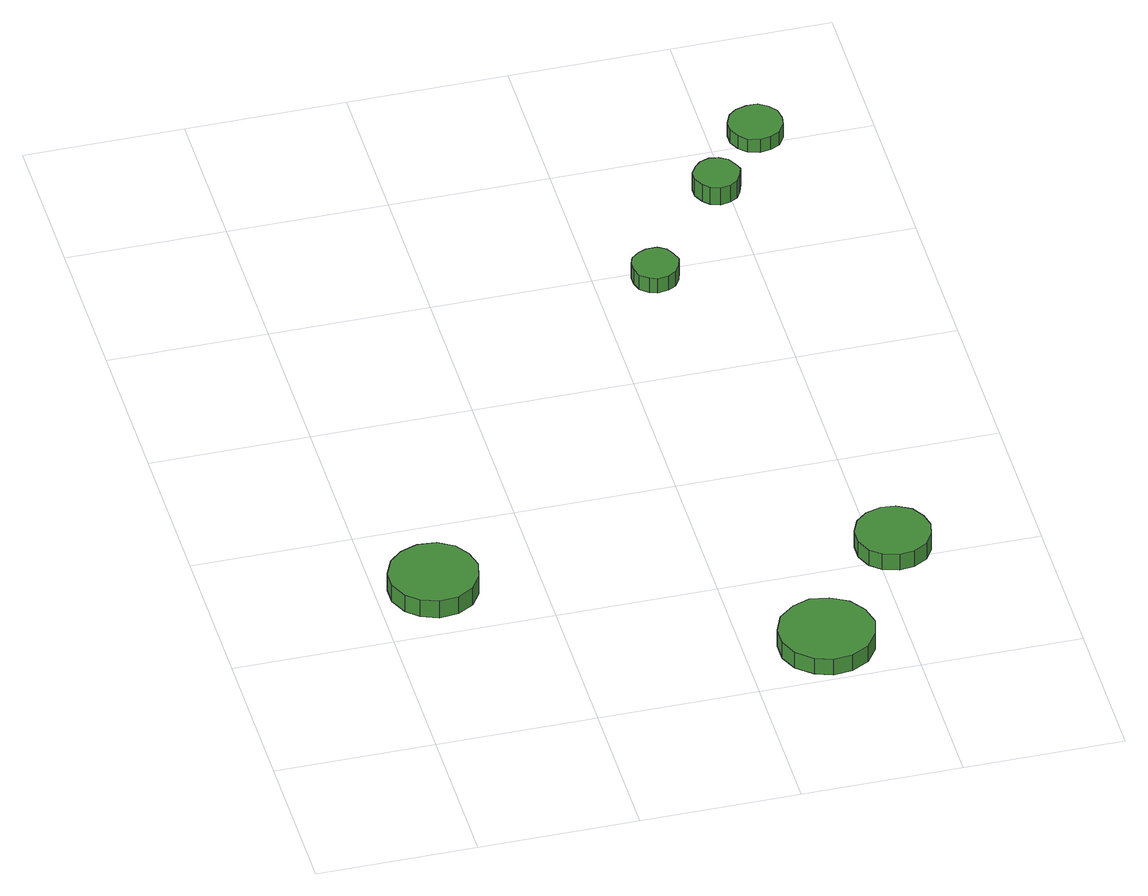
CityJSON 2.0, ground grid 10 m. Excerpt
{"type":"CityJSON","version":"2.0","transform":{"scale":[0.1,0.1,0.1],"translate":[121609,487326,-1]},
"CityObjects":{
"tree1":{"type":"SolitaryVegetationObject","attributes":{"function":"something"},"geometry":[{"type":"MultiSurface","lod":"1","boundaries":[[[0,1,2,3,4,5,6,7,8,9,10,11,12,13,14]],[[15,16,17,18,19,20,21,22,23,24,25,26,27,28,29]],[[0,29,28,1]],[[1,28,27,2]],[[2,27,26,3]],[[3,26,25,4]],[[4,25,24,5]],[[5,24,23,6]],[[6,23,22,7]],[[7,22,21,8]],[[8,21,20,9]],[[9,20,19,10]],[[10,19,18,11]],[[11,18,17,12]],[[12,17,16,13]],[[13,16,15,14]],[[14,15,29,0]]]}]},
"tree2":{"type":"SolitaryVegetationObject","attributes":{"function":"something"},"geometry":[{"type":"MultiSurface","lod":"1","boundaries":[[[30,31,32,33,34,35,36,37,38,39,40,41,42,43,44]],[[45,46,47,48,49,50,51,52,53,54,55,56,57,58,59]],[[30,59,58,31]],[[31,58,57,32]],[[32,57,56,33]],[[33,56,55,34]],[[34,55,54,35]],[[35,54,53,36]],[[36,53,52,37]],[[37,52,51,38]],[[38,51,50,39]],[[39,50,49,40]],[[40,49,48,41]],[[41,48,47,42]],[[42,47,46,43]],[[43,46,45,44]],[[44,45,59,30]]]}]},
"tree3":{"type":"SolitaryVegetationObject","attributes":{"function":"something"},"geometry":[{"type":"MultiSurface","lod":"1","boundaries":[[[60,61,62,63,64,65,66,67,68,69,70,71,72,73,74]],[[75,76,77,78,79,80,81,82,83,84,85,86,87,88,89]],[[60,89,88,61]],[[61,88,87,62]],[[62,87,86,63]],[[63,86,85,64]],[[64,85,84,65]],[[65,84,83,66]],[[66,83,82,67]],[[67,82,81,68]],[[68,81,80,69]],[[69,80,79,70]],[[70,79,78,71]],[[71,78,77,72]],[[72,77,76,73]],[[73,76,75,74]],[[74,75,89,60]]]}]},
"tree4":{"type":"SolitaryVegetationObject","attributes":{"function":"something"},"geometry":[{"type":"MultiSurface","lod":"1","boundaries":[[[90,91,92,93,94,95,96,97,98,99,100,101,102,103,104]],[[105,106,107,108,109,110,111,112,113,114,115,116,117,118,119]],[[90,119,118,91]],[[91,118,117,92]],[[92,117,116,93]],[[93,116,115,94]],[[94,115,114,95]],[[95,114,113,96]],[[96,113,112,97]],[[97,112,111,98]],[[98,111,110,99]],[[99,110,109,100]],[[100,109,108,101]],[[101,108,107,102]],[[102,107,106,103]],[[103,106,105,104]],[[104,105,119,90]]]}]},
"tree5":{"type":"SolitaryVegetationObject","attributes":{"function":"something"},"geometry":[{"type":"MultiSurface","lod":"1","boundaries":[[[120,121,122,123,124,125,126,127,128,129,130,131,132,133,134]],[[135,136,137,138,139,140,141,142,143,144,145,146,147,148,149]],[[120,149,148,121]],[[121,148,147,122]],[[122,147,146,123]],[[123,146,145,124]],[[124,145,144,125]],[[125,144,143,126]],[[126,143,142,127]],[[127,142,141,128]],[[128,141,140,129]],[[129,140,139,130]],[[130,139,138,131]],[[131,138,137,132]],[[132,137,136,133]],[[133,136,135,134]],[[134,135,149,120]]]}]},
"tree6":{"type":"SolitaryVegetationObject","attributes":{"function":"something"},"geometry":[{"type":"MultiSurface","lod":"1","boundaries":[[[150,151,152,153,154,155,156,157,158,159,160,161,162,163,164]],[[165,166,167,168,169,170,171,172,173,174,175,176,177,178,179]],[[150,179,178,151]],[[151,178,177,152]],[[152,177,176,153]],[[153,176,175,154]],[[154,175,174,155]],[[155,174,173,156]],[[156,173,172,157]],[[157,172,171,158]],[[158,171,170,159]],[[159,170,169,160]],[[160,169,168,161]],[[161,168,167,162]],[[162,167,166,163]],[[163,166,165,164]],[[164,165,179,150]]]}]}
},
"vertices":[
[63,142,20],[60,153,20],[54,162,20],[44,168,20],[32,169,20],[21,165,20],[13,158,20],[8,147,20],[8,136,20],[13,125,20],[21,118,20],[32,114,20],[44,115,20],[54,121,20],[60,130,20],[60,130,7],[54,121,7],[44,115,7],[32,114,7],[21,118,7],[13,125,7],[8,136,7],[8,147,7],[13,158,7],[21,165,7],[32,169,7],[44,168,7],[54,162,7],[60,153,7],[63,142,7],
[280,33,18],[277,45,18],[270,55,18],[259,61,18],[247,63,18],[236,59,18],[226,51,18],[221,39,18],[221,27,18],[226,16,18],[236,8,18],[247,4,18],[259,5,18],[270,11,18],[277,21,18],[277,21,6],[270,11,6],[259,5,6],[247,4,6],[236,8,6],[226,16,6],[221,27,6],[221,39,6],[226,51,6],[236,59,6],[247,63,6],[259,61,6],[270,55,6],[277,45,6],[280,33,6],
[335,113,18],[333,122,18],[328,130,18],[319,135,18],[310,136,18],[300,133,18],[293,127,18],[289,118,18],[289,108,18],[293,99,18],[300,93,18],[310,90,18],[319,91,18],[328,96,18],[333,104,18],[333,104,6],[328,96,6],[319,91,6],[310,90,6],[300,93,6],[293,99,6],[289,108,6],[289,118,6],[293,127,6],[300,133,6],[310,136,6],[319,135,6],[328,130,6],[333,122,6],[335,113,6],
[252,393,18],[250,399,18],[247,404,18],[242,407,18],[235,407,18],[230,405,18],[225,401,18],[223,396,18],[223,390,18],[225,384,18],[230,380,18],[235,378,18],[242,379,18],[247,382,18],[250,387,18],[250,387,7],[247,382,7],[242,379,7],[235,378,7],[230,380,7],[225,384,7],[223,390,7],[223,396,7],[225,401,7],[230,405,7],[235,407,7],[242,407,7],[247,404,7],[250,399,7],[252,393,7],
[308,463,21],[306,468,21],[303,473,21],[298,476,21],[292,477,21],[286,475,21],[282,471,21],[279,466,21],[279,460,21],[282,454,21],[286,450,21],[292,448,21],[298,449,21],[303,452,21],[306,457,21],[306,457,8],[303,452,8],[298,449,8],[292,448,8],[286,450,8],[282,454,8],[279,460,8],[279,466,8],[282,471,8],[286,475,8],[292,477,8],[298,476,8],[303,473,8],[306,468,8],[308,463,8],
[345,507,18],[344,514,18],[340,519,18],[334,523,18],[327,523,18],[320,521,18],[315,517,18],[312,510,18],[312,503,18],[315,497,18],[320,492,18],[327,490,18],[334,491,18],[340,494,18],[344,500,18],[344,500,8],[340,494,8],[334,491,8],[327,490,8],[320,492,8],[315,497,8],[312,503,8],[312,510,8],[315,517,8],[320,521,8],[327,523,8],[334,523,8],[340,519,8],[344,514,8],[345,507,8]
]}
